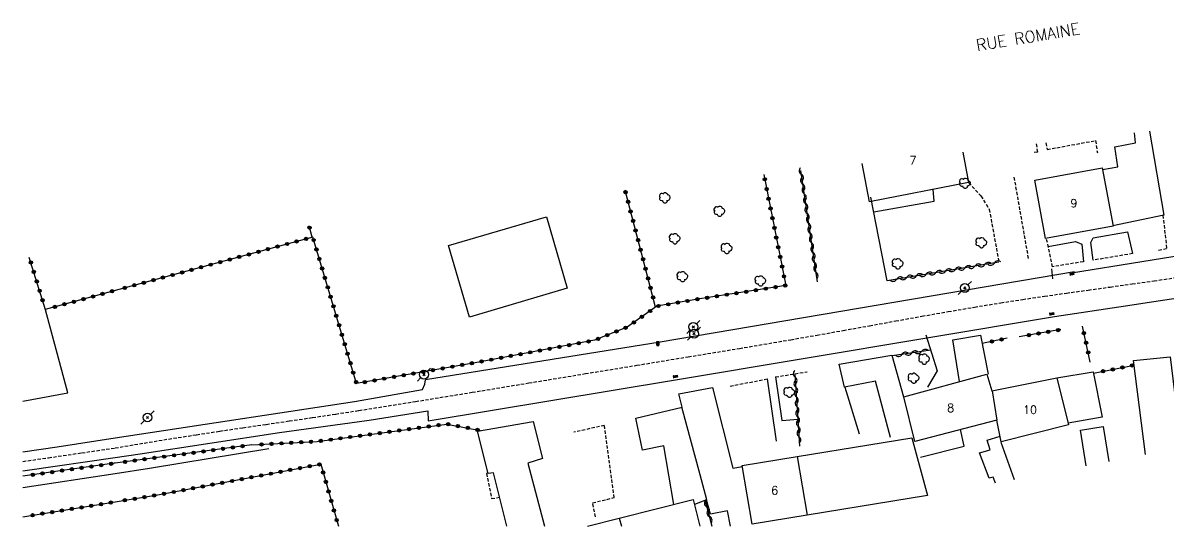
# Model space of a CAD drawing. Header units: millimetres. Extents: x 192000 to 193000, y 147000 to 148000.
# Drawn here: x 192000 to 192173.7, y 147000 to 147076.3 of the extents above; entities that cross this region are included whole.
import ezdxf
from ezdxf.enums import TextEntityAlignment as Align

# ---------------------------------------------------------------- set-up
doc = ezdxf.new("R2010")
doc.units = ezdxf.units.MM
doc.linetypes.add('DASHED', pattern=[0.75, 0.5, -0.25])
doc.layers.get('0').update_dxf_attribs({"linetype": 'CONTINUOUS'})
for name, color, linetype in [('W0001', 6, 'DASHED'), ('W0008', 7, 'CONTINUOUS'), ('W0017', 7, 'CONTINUOUS'), ('W0101', 7, 'CONTINUOUS'), ('W0104', 1, 'CONTINUOUS'), ('W0112', 1, 'DASHED'), ('W0214', 2, 'CONTINUOUS'), ('W0300', 7, 'CONTINUOUS'), ('W0310', 3, 'CONTINUOUS'), ('W0322', 7, 'CONTINUOUS'), ('W0323', 7, 'CONTINUOUS'), ('W0330', 7, 'CONTINUOUS'), ('W0401', 7, 'CONTINUOUS'), ('W0473', 7, 'CONTINUOUS'), ('W0989', 7, 'CONTINUOUS'), ('W0991', 7, 'CONTINUOUS'), ('W1102', 7, 'CONTINUOUS')]:
    doc.layers.add(name, color=color, linetype=linetype)
doc.styles.get("Standard").update_dxf_attribs({"font": 'romans.shx', "width": 0.85})

# ---------------------------------------------------------------- blocks, each defined once
blk = doc.blocks.new('T300')
for p, q in [((-0.8, 0.51), (-0.86, 0.34)), ((-0.86, 0.34), (-0.86, 0.17)), ((-0.86, 0.17), (-0.74, 0.06)), ((-0.69, 0.63), (-0.8, 0.51)), ((-0.8, -0.06), (-0.74, 0.06)), ((-0.74, 0.06), (-0.69, 0.11)), ((-0.57, 0.69), (-0.69, 0.63)), ((-0.46, 0.69), (-0.57, 0.69)), ((-0.29, 0.63), (-0.46, 0.69)), ((-0.29, 0.63), (-0.17, 0.74)), ((-0.23, 0.57), (-0.29, 0.63)), ((-0.17, 0.74), (-0.06, 0.8)), ((-0.06, 0.8), (0.06, 0.8)), ((0.06, 0.8), (0.23, 0.74)), ((0.23, 0.74), (0.34, 0.63)), ((0.34, 0.63), (0.4, 0.51)), ((0.46, 0.46), (0.34, 0.46)), ((0.4, 0.51), (0.4, 0.46)), ((0.57, 0.4), (0.46, 0.46)), ((0.57, 0.4), (0.69, 0.29)), ((0.69, 0.29), (0.74, 0.17)), ((0.74, 0.06), (0.69, -0.17)), ((0.74, 0.17), (0.74, 0.06)), ((-0.8, -0.17), (-0.8, -0.06)), ((-0.8, -0.23), (-0.8, -0.17)), ((-0.74, -0.34), (-0.8, -0.23)), ((-0.69, -0.4), (-0.74, -0.34)), ((-0.51, -0.46), (-0.69, -0.4)), ((-0.4, -0.46), (-0.51, -0.46)), ((-0.4, -0.46), (-0.34, -0.46)), ((-0.34, -0.46), (-0.34, -0.4)), ((-0.34, -0.51), (-0.34, -0.46)), ((-0.29, -0.63), (-0.34, -0.51)), ((-0.17, -0.74), (-0.29, -0.63)), ((-0.06, -0.8), (-0.17, -0.74)), ((0.06, -0.8), (-0.06, -0.8)), ((0.17, -0.74), (0.06, -0.8)), ((0.23, -0.69), (0.17, -0.74)), ((0.29, -0.46), (0.23, -0.46)), ((0.29, -0.63), (0.23, -0.69)), ((0.46, -0.4), (0.29, -0.46)), ((0.34, -0.51), (0.29, -0.63)), ((0.34, -0.51), (0.34, -0.46)), ((0.57, -0.34), (0.46, -0.4)), ((0.63, -0.29), (0.57, -0.34)), ((0.69, -0.17), (0.63, -0.29))]:
    blk.add_line(p, q)
blk = doc.blocks.new('T401')
for p, q in [((-0.3, 0.3), (0, 0.3)), ((-0.3, -0.25), (-0.3, 0.3)), ((-0.3, 0.15), (0, 0.15)), ((-0.3, 0), (0, 0)), ((0, 0.3), (0, -0.25)), ((-0.3, -0.15), (0, -0.15)), ((-0.3, -0.25), (-0.3, -0.3)), ((-0.3, -0.3), (0, -0.3)), ((0, -0.3), (0, -0.25))]:
    blk.add_line(p, q)
blk = doc.blocks.new('T473')
for p, q in [((-0.166667, 0.166667), (0.166667, -0.166667)), ((-0.166667, -0.166667), (0.166667, 0.166667)), ((0.500001, 0.500001), (1.000002, 1.000002)), ((-1.000002, -1.000002), (-0.500001, -0.500001))]:
    blk.add_line(p, q)
blk.add_ellipse((0, 0), major_axis=(0.471405, 0.471405), ratio=1, start_param=5.4977871438, end_param=11.780972451)
blk = doc.blocks.new('t310o')
at = {"color": 0, "linetype": 'Continuous'}
for centre, start, end in [((-0.5, 0.38), 216.8699, 323.1304), ((0.5, -0.37), 36.8699, 143.1303)]:
    blk.add_arc(centre, 0.625, start, end, dxfattribs=at)
blk = doc.blocks.new('t322o')
at = {"color": 0, "linetype": 'Continuous'}
for radius in [0.25, 0.15]:
    blk.add_circle((0, 0), radius, dxfattribs=at)
blk = doc.blocks.new('t323o')
at = {"color": 0, "linetype": 'Continuous'}
for radius in [0.25, 0.15]:
    blk.add_circle((0, 0), radius, dxfattribs=at)

msp = doc.modelspace()

# ---------------------------------------------------------------- linework, layer by layer
at = {"layer": 'W0001'}
for points in [[(192014, 147011.85), (192016.21, 147012.23), (192018.41, 147012.6), (192020.62, 147012.96), (192022.83, 147013.32), (192026.35, 147013.86), (192029.86, 147014.4), (192033.38, 147014.92), (192036.9, 147015.43), (192040.42, 147015.95), (192043.94, 147016.46), (192047.45, 147016.99), (192050.97, 147017.53), (192059.56, 147018.9), (192068.15, 147020.29), (192076.73, 147021.71), (192085.32, 147023.12), (192093.11, 147024.39), (192100.9, 147025.67), (192108.68, 147026.95), (192116.47, 147028.27), (192120.45, 147028.96), (192124.43, 147029.67), (192128.41, 147030.39), (192132.39, 147031.11), (192136.37, 147031.83), (192140.36, 147032.53), (192144.34, 147033.21), (192148.33, 147033.87), (192151.65, 147034.38), (192154.96, 147034.87), (192158.28, 147035.34), (192161.6, 147035.8), (192164.93, 147036.26), (192168.25, 147036.72), (192171.57, 147037.19), (192174.88, 147037.68)], [(192000, 147009.8), (192003.88, 147010.37), (192008.94, 147011.11), (192014, 147011.85)]]:
    msp.add_lwpolyline(points, dxfattribs=at)
at = {"layer": 'W0008'}
for points in [[(192278.16, 147056.4), (192278.16, 147056.4), (192272.54, 147055.78), (192272.54, 147055.78), (192270.73, 147055.49), (192268.92, 147055.17), (192267.14, 147054.81), (192262.79, 147054.13), (192246.13, 147051.71), (192214.32, 147046.83), (192198.39, 147044.36), (192180.36, 147041.79), (192159.05, 147038.38)], [(192159.48, 147038.58), (192096.65, 147027.91), (192061.05, 147022.16)], [(192156.47, 147031.79), (192167.24, 147033.39), (192171.56, 147034.04), (192175.88, 147034.72)], [(192061.46, 147015.96), (192099, 147022.19), (192156.48, 147031.79)], [(192014, 147013.38), (192050.3, 147018.9), (192060.63, 147020.72), (192060.97, 147021.53), (192061.05, 147022.16)], [(192014, 147010.42), (192017.8, 147010.97), (192038.93, 147014.2), (192052.53, 147016.08), (192061.4, 147017.47), (192061.46, 147015.96)], [(192000, 147011.25), (192005.18, 147012.03), (192014, 147013.38)], [(192000, 147008.38), (192000.68, 147008.48), (192014, 147010.42)]]:
    msp.add_lwpolyline(points, dxfattribs=at)
at = {"layer": 'W0017'}
for points in [[(192131.07, 147037.22), (192128.63, 147049.88)], [(192162.32, 147040.32), (192161.97, 147043.03), (192162.33, 147043.72), (192167.53, 147044.63), (192168.32, 147041.33)], [(192155.52, 147042.4), (192159.68, 147043.17), (192160.6, 147042.78), (192160.85, 147040.1)], [(192136.95, 147029.03), (192138.67, 147023.57), (192137.23, 147021.08)], [(192112.9, 147022.32), (192114.23, 147012.9)], [(192114.15, 147022.62), (192115.12, 147016.03), (192117.55, 147016.22)], [(192124.65, 147021.08), (192126.82, 147013.98)]]:
    msp.add_lwpolyline(points, dxfattribs=at)
at = {"layer": 'W0101'}
for points in [[(192142.55, 147056.71), (192143.45, 147052.1)], [(192143.45, 147052.1), (192128.4, 147049.18), (192127.28, 147054.99)], [(192133.6, 147019.62), (192146.23, 147023.03), (192146.97, 147020.5)], [(192146.97, 147020.5), (192156.82, 147022.5), (192158.6, 147015.37), (192148.4, 147012.78), (192147.73, 147016.08)], [(192147.73, 147016.08), (192135.3, 147012.82), (192133.6, 147019.62)], [(192109.12, 147009.2), (192117.43, 147010.56)], [(192117.43, 147010.55), (192118.97, 147001.65)], [(192118.97, 147001.66), (192110.6, 147000.3), (192109.12, 147009.2)], [(192090.46, 147001.21), (192101.67, 147004.03)], [(192101.67, 147004.03), (192102.68, 147000)], [(192090.46, 147001.21), (192090.77, 147000)]]:
    msp.add_lwpolyline(points, dxfattribs=at)
msp.add_lwpolyline([(192165.35, 147045.5), (192155.1, 147043.6), (192153.47, 147052.47), (192163.7, 147054.33)], close=True, dxfattribs=at)
at = {"layer": 'W0104'}
for points in [[(192163.75, 147054.08), (192166.1, 147054.48), (192165.63, 147057.52), (192168.77, 147058.1), (192168.58, 147059.64)], [(192170.88, 147059.9), (192173.07, 147047.17), (192165.33, 147045.52)], [(192142.08, 147021.92), (192141.03, 147028.27), (192145.27, 147028.97), (192146.42, 147023.03)], [(192131.58, 147013.43), (192129.33, 147021.97), (192124.6, 147021.07), (192123.82, 147024.57), (192131.82, 147025.93), (192133.57, 147019.62)], [(192170.29, 147010.86), (192168.47, 147025.1), (192174.03, 147025.67), (192175.7, 147011.9)], [(192156.82, 147022.47), (192162.32, 147023.4), (192163.7, 147016.5), (192158.53, 147015.63)], [(192098.73, 147003.3), (192097.23, 147012.18), (192093.97, 147011.52), (192092.97, 147016.38), (192099.98, 147018.03), (192099.47, 147020.07), (192104.62, 147021.03), (192107.68, 147008.8), (192109.15, 147009.03)], [(192073.38, 147000), (192071.37, 147008.1), (192070.58, 147007.98), (192068.97, 147014.42), (192077.4, 147015.88), (192078.83, 147010.23), (192076.57, 147009.53), (192079.12, 147000)], [(192136.17, 147010.43), (192142.78, 147012.1), (192142.23, 147014.63)], [(192161.29, 147009.14), (192160.42, 147014.57), (192163.83, 147015.1), (192164.69, 147009.79)], [(192117.43, 147010.56), (192134.82, 147013.4), (192137.22, 147004.62), (192118.97, 147001.66)], [(192147.52, 147006.5), (192147.17, 147007.4), (192146.58, 147007.27), (192145.1, 147011.1), (192146.7, 147011.58), (192146.28, 147013.03), (192148.22, 147013.65)], [(192148.33, 147012.73), (192150.37, 147007.05)], [(192107.31, 147000), (192106.88, 147002.3), (192104.27, 147001.82), (192103.68, 147003.97), (192101.85, 147003.28)], [(192085.65, 147000), (192090.46, 147001.21)]]:
    msp.add_lwpolyline(points, dxfattribs=at)
msp.add_lwpolyline([(192064.55, 147042.53), (192079.4, 147046.9), (192082.57, 147036.08), (192067.73, 147031.7)], close=True, dxfattribs=at)
at = {"layer": 'W0112'}
for points in [[(192153.69, 147057.96), (192153.9, 147056.72), (192153.22, 147056.67)], [(192155.15, 147058.12), (192155.37, 147057.12), (192162.7, 147058.47), (192162.97, 147056.6)], [(192152.53, 147040.6), (192150.33, 147053.13)], [(192143.47, 147052.05), (192145.32, 147050.08), (192146.58, 147048.03), (192148.03, 147040.02)], [(192172.92, 147047.13), (192173.48, 147042.07), (192172.2, 147041.8)], [(192160.85, 147040.1), (192156.17, 147039.33), (192155.25, 147043.63)], [(192168.32, 147041.33), (192162.32, 147040.32)], [(192114.15, 147022.62), (192118.97, 147023.4)], [(192107.27, 147021.23), (192112.9, 147022.32)], [(192086.87, 147001.42), (192086.4, 147003.53), (192089.68, 147004.32), (192088.2, 147015.27), (192083.57, 147014.23)], [(192070.55, 147008.1), (192070.33, 147007.98), (192071.1, 147004.17), (192072.28, 147004.38)]]:
    msp.add_lwpolyline(points, dxfattribs=at)
at = {"layer": 'W0214'}
for points in [[(192037.28, 147011.73), (192019.18, 147008.73), (192014, 147007.95)], [(192014, 147007.95), (192000, 147005.79)]]:
    msp.add_lwpolyline(points, dxfattribs=at)
at = {"layer": 'W0310'}
for points in [[(192120.5, 147037.03), (192117.98, 147053.94)], [(192148.03, 147040.02), (192131.07, 147037.22)], [(192137.7, 147026.68), (192131.85, 147025.83)], [(192117.1, 147023.1), (192117.8, 147012.1)], [(192103.5, 147003.9), (192104.51, 147000)]]:
    msp.add_lwpolyline(points, dxfattribs=at)
at = {"layer": 'W0322'}
for points in [[(192034.72, 147012.32), (192014, 147009.53)], [(192014, 147009.53), (192013.83, 147009.52), (192000, 147007.57)]]:
    msp.add_lwpolyline(points, dxfattribs=at)
at = {"layer": 'W0323'}
for points in [[(192112.38, 147053.31), (192115.72, 147036.48), (192102.68, 147034.47), (192096.13, 147033.33), (192091.67, 147030.18), (192086.72, 147028.18), (192068.6, 147024.78), (192050.6, 147021.62), (192043.97, 147043.83), (192014, 147035.73)], [(192095.97, 147033.22), (192091.33, 147050.94)], [(192043.88, 147043.82), (192043.4, 147045.54)], [(192003.43, 147032.82), (192000.97, 147040.76)], [(192014, 147035.73), (192003.4, 147032.85)], [(192161.9, 147024.87), (192160.72, 147030.3)], [(192149.27, 147028.48), (192145.52, 147027.68)], [(192157.43, 147029.8), (192151.1, 147028.7)], [(192162.37, 147023.18), (192168.55, 147024.42)], [(192034.72, 147012.32), (192044.63, 147012.83), (192064.28, 147015.48), (192069.43, 147014.5)], [(192014, 147003.67), (192020.72, 147004.77), (192045.18, 147009.38), (192047.86, 147000)], [(192000, 147001.41), (192014, 147003.67)]]:
    msp.add_lwpolyline(points, dxfattribs=at)
at = {"layer": 'W0330'}
for points in [[(192129.05, 147047.67), (192138.2, 147049.27), (192138.07, 147051.07)], [(192156.03, 147039), (192156.15, 147037.5)], [(192000, 147018.96), (192006.82, 147020.23), (192003.43, 147032.82)]]:
    msp.add_lwpolyline(points, dxfattribs=at)
at = {"layer": 'W1102'}
for points in [[(192147.03, 147020.52), (192147.7, 147016.07)], [(192103.72, 147003.97), (192102.73, 147007.77), (192099.93, 147018.02)]]:
    msp.add_lwpolyline(points, dxfattribs=at)

# ---------------------------------------------------------------- block references
at = {"layer": 'W0300'}
for p in [(192142.92, 147051.98), (192097.4, 147049.77), (192105.68, 147047.73), (192098.9, 147043.58), (192106.77, 147042.1), (192145.4, 147042.97), (192132.72, 147039.78), (192100.07, 147037.82), (192111.9, 147037.17), (192136.73, 147025.32), (192135.13, 147022.42), (192116.28, 147020.28)]:
    msp.add_blockref('T300', p, dxfattribs=at)
at = {"layer": 'W0310'}
for p, rotation in [((192118.07, 147053.35), 98.48062246915829), ((192118.29, 147051.87), 98.48062246915829), ((192118.51, 147050.39), 98.48062246915829), ((192118.73, 147048.9), 98.48062246915829), ((192118.95, 147047.42), 98.48062246915829), ((192119.17, 147045.93), 98.48062246915829), ((192119.39, 147044.45), 98.48062246915829), ((192119.62, 147042.97), 98.48062246915829), ((192119.84, 147041.48), 98.48062246915829), ((192120.06, 147040), 98.48062246915829), ((192120.28, 147038.52), 98.48062246915829), ((192138.47, 147038.44), 189.3713905144905), ((192139.95, 147038.68), 189.3713905144905), ((192141.43, 147038.93), 189.3713905144905), ((192142.91, 147039.17), 189.3713905144905), ((192144.39, 147039.42), 189.3713905144905), ((192145.87, 147039.66), 189.3713905144905), ((192147.35, 147039.9), 189.3713905144905), ((192132.55, 147037.46), 189.3713905144905), ((192134.03, 147037.71), 189.3713905144905), ((192135.51, 147037.95), 189.3713905144905), ((192136.99, 147038.19), 189.3713905144905), ((192134.82, 147026.26), 188.2671733352792), ((192136.3, 147026.48), 188.2671733352792), ((192133.33, 147026.05), 188.2671733352792), ((192117.13, 147022.58), 273.6411852578107), ((192117.23, 147021.08), 273.6411852578107), ((192117.32, 147019.58), 273.6411852578107), ((192117.42, 147018.09), 273.6411852578107), ((192117.51, 147016.59), 273.6411852578107), ((192117.61, 147015.09), 273.6411852578107), ((192117.7, 147013.6), 273.6411852578107), ((192103.76, 147002.9), 284.5653562584723), ((192104.14, 147001.45), 284.5653562584723)]:
    msp.add_blockref('t310o', p, dxfattribs=dict(at, rotation=rotation))
at = {"layer": 'W0322'}
for p, rotation in [((192022.92, 147010.73), 187.6536919281969), ((192024.41, 147010.93), 187.6536919281969), ((192025.89, 147011.13), 187.6536919281969), ((192027.38, 147011.33), 187.6536919281969), ((192028.87, 147011.53), 187.6536919281969), ((192030.35, 147011.73), 187.6536919281969), ((192031.84, 147011.93), 187.6536919281969), ((192033.33, 147012.13), 187.6536919281969), ((192010.4, 147009.03), 187.9997260073509), ((192011.88, 147009.24), 187.9997260073509), ((192013.37, 147009.45), 187.9997260073509), ((192015.49, 147009.73), 187.6536919281969), ((192016.97, 147009.93), 187.6536919281969), ((192018.46, 147010.13), 187.6536919281969), ((192019.95, 147010.33), 187.6536919281969), ((192021.43, 147010.53), 187.6536919281969), ((192001.49, 147007.78), 187.9997260073509), ((192002.97, 147007.99), 187.9997260073509), ((192004.46, 147008.2), 187.9997260073509), ((192005.94, 147008.41), 187.9997260073509), ((192007.43, 147008.62), 187.9997260073509), ((192008.91, 147008.83), 187.9997260073509)]:
    msp.add_blockref('t322o', p, dxfattribs=dict(at, rotation=rotation))
at = {"layer": 'W0323'}
for p, rotation in [((192112.52, 147052.59), 281.2249687822945), ((192112.81, 147051.12), 281.2249687822945), ((192091.41, 147050.63), 104.6520935390347), ((192091.79, 147049.18), 104.6520935390347), ((192113.1, 147049.65), 281.2249687822945), ((192092.17, 147047.73), 104.6520935390347), ((192113.4, 147048.18), 281.2249687822945), ((192092.55, 147046.28), 104.6520935390347), ((192113.69, 147046.71), 281.2249687822945), ((192043.48, 147045.26), 105.6078397253329), ((192092.93, 147044.83), 104.6520935390347), ((192113.98, 147045.23), 281.2249687822945), ((192114.27, 147043.76), 281.2249687822945), ((192037.17, 147042), 195.1254520080363), ((192038.62, 147042.39), 195.1254520080363), ((192040.06, 147042.78), 195.1254520080363), ((192041.51, 147043.17), 195.1254520080363), ((192042.96, 147043.56), 195.1254520080363), ((192044.1, 147043.39), 106.6239731331261), ((192044.53, 147041.96), 106.6239731331261), ((192093.31, 147043.38), 104.6520935390347), ((192114.56, 147042.29), 281.2249687822945), ((192031.38, 147040.43), 195.1254520080363), ((192032.82, 147040.82), 195.1254520080363), ((192034.27, 147041.21), 195.1254520080363), ((192035.72, 147041.6), 195.1254520080363), ((192044.96, 147040.52), 106.6239731331261), ((192093.69, 147041.92), 104.6520935390347), ((192094.07, 147040.47), 104.6520935390347), ((192114.86, 147040.82), 281.2249687822945), ((192001.21, 147039.98), 107.2414593988806), ((192001.65, 147038.55), 107.2414593988806), ((192025.58, 147038.86), 195.1254520080363), ((192027.03, 147039.26), 195.1254520080363), ((192028.48, 147039.65), 195.1254520080363), ((192029.93, 147040.04), 195.1254520080363), ((192045.39, 147039.08), 106.6239731331261), ((192094.45, 147039.02), 104.6520935390347), ((192115.15, 147039.35), 281.2249687822945), ((192002.1, 147037.11), 107.2414593988806), ((192018.34, 147036.91), 195.1254520080363), ((192019.79, 147037.3), 195.1254520080363), ((192021.24, 147037.69), 195.1254520080363), ((192022.69, 147038.08), 195.1254520080363), ((192024.14, 147038.47), 195.1254520080363), ((192045.81, 147037.65), 106.6239731331261), ((192094.83, 147037.57), 104.6520935390347), ((192115.44, 147037.88), 281.2249687822945), ((192002.54, 147035.68), 107.2414593988806), ((192012.08, 147035.21), 195.2153201256966), ((192013.53, 147035.61), 195.2153201256966), ((192015.45, 147036.12), 195.1254520080363), ((192016.9, 147036.52), 195.1254520080363), ((192046.24, 147036.21), 106.6239731331261), ((192095.21, 147036.12), 104.6520935390347), ((192106.75, 147035.1), 188.7924020874924), ((192108.23, 147035.32), 188.7924020874924), ((192109.71, 147035.55), 188.7924020874924), ((192111.19, 147035.78), 188.7924020874924), ((192112.68, 147036.01), 188.7924020874924), ((192114.16, 147036.24), 188.7924020874924), ((192115.64, 147036.47), 188.7924020874924), ((192002.99, 147034.25), 107.2414593988806), ((192006.29, 147033.64), 195.2153201256966), ((192007.74, 147034.03), 195.2153201256966), ((192009.19, 147034.42), 195.2153201256966), ((192010.64, 147034.82), 195.2153201256966), ((192046.67, 147034.77), 106.6239731331261), ((192047.1, 147033.33), 106.6239731331261), ((192095.59, 147034.67), 104.6520935390347), ((192096.39, 147033.38), 189.822240508684), ((192097.87, 147033.63), 189.822240508684), ((192099.34, 147033.89), 189.822240508684), ((192100.82, 147034.14), 189.822240508684), ((192102.3, 147034.4), 189.822240508684), ((192103.78, 147034.64), 188.7924020874924), ((192105.26, 147034.87), 188.7924020874924), ((192004.85, 147033.24), 195.2153201256966), ((192047.53, 147031.9), 106.6239731331261), ((192093.89, 147031.75), 215.1964323957644), ((192095.12, 147032.62), 215.1964323957644), ((192047.96, 147030.46), 106.6239731331261), ((192091.41, 147030.08), 202.0006983506108), ((192092.67, 147030.89), 215.1964323957644), ((192048.39, 147029.02), 106.6239731331261), ((192087.24, 147028.39), 202.0006983506108), ((192088.63, 147028.96), 202.0006983506108), ((192090.02, 147029.52), 202.0006983506108), ((192148.45, 147028.31), 192.0425751431402), ((192152.58, 147028.96), 189.853588649322), ((192154.06, 147029.21), 189.853588649322), ((192155.53, 147029.47), 189.853588649322), ((192157.01, 147029.73), 189.853588649322), ((192160.94, 147029.26), 102.2840366387324), ((192048.82, 147027.58), 106.6239731331261), ((192076.95, 147026.35), 190.6290113412533), ((192078.42, 147026.63), 190.6290113412533), ((192079.9, 147026.9), 190.6290113412533), ((192081.37, 147027.18), 190.6290113412533), ((192082.85, 147027.46), 190.6290113412533), ((192084.32, 147027.73), 190.6290113412533), ((192085.8, 147028.01), 190.6290113412533), ((192146.98, 147028), 192.0425751431402), ((192161.26, 147027.8), 102.2840366387324), ((192161.58, 147026.33), 102.2840366387324), ((192049.25, 147026.15), 106.6239731331261), ((192049.68, 147024.71), 106.6239731331261), ((192068.1, 147024.7), 189.9756542473214), ((192069.58, 147024.97), 190.6290113412533), ((192071.05, 147025.24), 190.6290113412533), ((192072.53, 147025.52), 190.6290113412533), ((192074, 147025.8), 190.6290113412533), ((192075.48, 147026.07), 190.6290113412533), ((192050.11, 147023.27), 106.6239731331261), ((192057.76, 147022.88), 189.9756542473214), ((192059.24, 147023.14), 189.9756542473214), ((192060.72, 147023.4), 189.9756542473214), ((192062.19, 147023.66), 189.9756542473214), ((192063.67, 147023.92), 189.9756542473214), ((192065.15, 147024.18), 189.9756542473214), ((192066.63, 147024.44), 189.9756542473214), ((192163.84, 147023.48), 11.28676394332146), ((192165.31, 147023.77), 11.28676394332146), ((192166.78, 147024.06), 11.28676394332146), ((192168.25, 147024.36), 11.28676394332146), ((192050.53, 147021.83), 106.6239731331261), ((192051.85, 147021.84), 189.9756542473214), ((192053.33, 147022.1), 189.9756542473214), ((192054.81, 147022.36), 189.9756542473214), ((192056.29, 147022.62), 189.9756542473214), ((192055.6, 147014.31), 7.680572651863249), ((192057.09, 147014.51), 7.680572651863249), ((192058.58, 147014.71), 7.680572651863249), ((192060.06, 147014.91), 7.680572651863249), ((192061.55, 147015.11), 7.680572651863249), ((192063.04, 147015.31), 7.680572651863249), ((192064.52, 147015.44), 349.1937207401666), ((192065.99, 147015.16), 349.1937207401666), ((192067.47, 147014.88), 349.1937207401666), ((192068.94, 147014.59), 349.1937207401666), ((192037.71, 147012.47), 2.978820075906945), ((192039.21, 147012.55), 2.978820075906945), ((192040.71, 147012.63), 2.978820075906945), ((192042.21, 147012.71), 2.978820075906945), ((192043.7, 147012.78), 2.978820075906945), ((192045.2, 147012.91), 7.680572651863249), ((192046.69, 147013.11), 7.680572651863249), ((192048.17, 147013.31), 7.680572651863249), ((192049.66, 147013.51), 7.680572651863249), ((192051.14, 147013.71), 7.680572651863249), ((192052.63, 147013.91), 7.680572651863249), ((192054.12, 147014.11), 7.680572651863249), ((192036.21, 147012.39), 2.978820075906945), ((192043.51, 147009.07), 10.68440039551793), ((192044.98, 147009.35), 10.68440039551793), ((192034.66, 147007.4), 10.68440039551793), ((192036.14, 147007.68), 10.68440039551793), ((192037.61, 147007.95), 10.68440039551793), ((192039.09, 147008.23), 10.68440039551793), ((192040.56, 147008.51), 10.68440039551793), ((192042.03, 147008.79), 10.68440039551793), ((192045.54, 147008.14), 285.9137965309771), ((192025.82, 147005.73), 10.68440039551793), ((192027.29, 147006.01), 10.68440039551793), ((192028.77, 147006.29), 10.68440039551793), ((192030.24, 147006.56), 10.68440039551793), ((192031.72, 147006.84), 10.68440039551793), ((192033.19, 147007.12), 10.68440039551793), ((192045.95, 147006.69), 285.9137965309771), ((192015.48, 147003.91), 9.300407605920412), ((192016.96, 147004.15), 9.300407605920412), ((192018.44, 147004.39), 9.300407605920412), ((192019.92, 147004.64), 9.300407605920412), ((192021.4, 147004.9), 10.68440039551793), ((192022.87, 147005.17), 10.68440039551793), ((192024.35, 147005.45), 10.68440039551793), ((192046.36, 147005.25), 285.9137965309771), ((192046.77, 147003.81), 285.9137965309771), ((192004.44, 147002.13), 9.161838124192068), ((192005.92, 147002.36), 9.161838124192068), ((192007.4, 147002.6), 9.161838124192068), ((192008.89, 147002.84), 9.161838124192068), ((192010.37, 147003.08), 9.161838124192068), ((192011.85, 147003.32), 9.161838124192068), ((192013.33, 147003.56), 9.161838124192068), ((192047.18, 147002.37), 285.9137965309771), ((192001.48, 147001.65), 9.161838124192068), ((192002.96, 147001.89), 9.161838124192068), ((192047.59, 147000.92), 285.9137965309771)]:
    msp.add_blockref('t323o', p, dxfattribs=dict(at, rotation=rotation))
at = {"layer": 'W0401'}
for p, rotation in [((192159.13, 147038.08), 280.570937839978), ((192156.07, 147032.03), 279.4812084786591), ((192099, 147022.52), 279.4812084786591)]:
    msp.add_blockref('T401', p, dxfattribs=dict(at, rotation=rotation))
msp.add_blockref('T401', (192096.47, 147027.68), dxfattribs=at)
at = {"layer": 'W0473'}
for p in [(192142.87, 147036.12), (192101.68, 147030.2), (192101.8, 147029.18), (192060.83, 147022.97), (192018.9, 147016.47)]:
    msp.add_blockref('T473', p, dxfattribs=at)

# ---------------------------------------------------------------- texts
at = {"layer": 'W0989'}
msp.add_text('RUE ROMAINE', height=1.75, rotation=9.3088, dxfattribs=at).set_placement((192144.75, 147072.04))
at = {"layer": 'W0991'}
for s, p in [('7', (192134.99, 147055.48)), ('9', (192159.41, 147048.97)), ('8', (192140.72, 147017.92)), ('10', (192152.75, 147017.64)), ('6', (192114.03, 147005.43))]:
    msp.add_text(s, height=1.25, dxfattribs=at).set_placement(p, align=Align.MIDDLE_CENTER)

doc.saveas('drawing.dxf')
